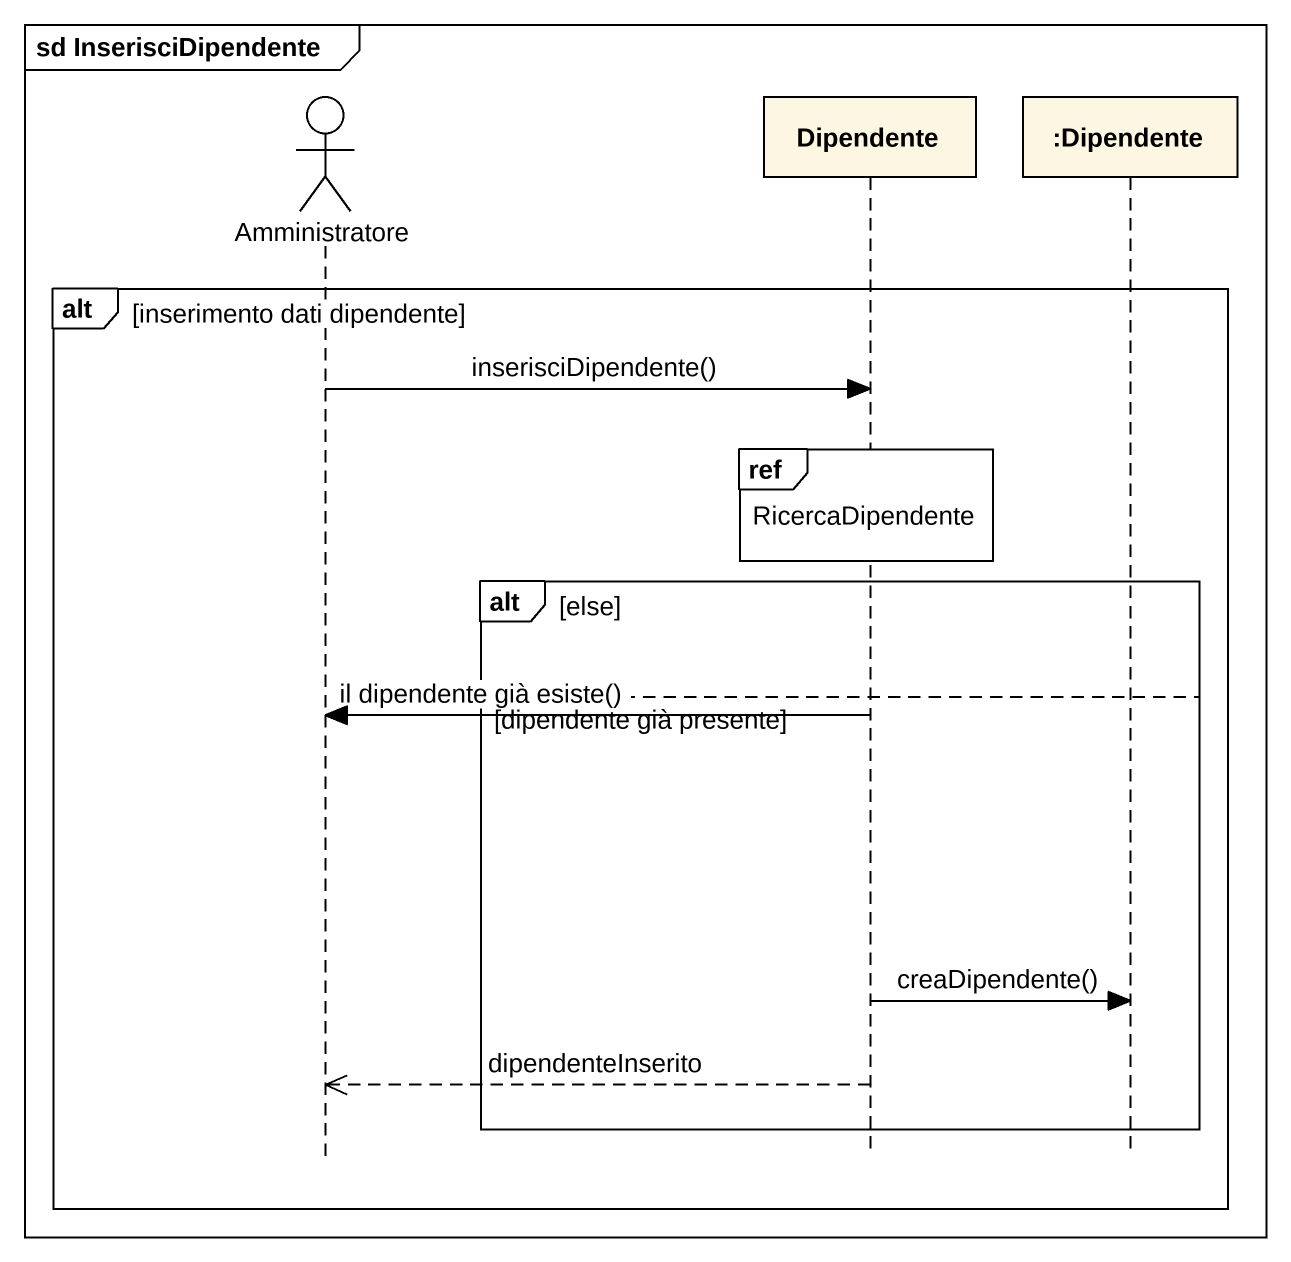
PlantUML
@startuml
mainframe sd InserisciDipendente
hide footbox
actor Amministratore
participant Dipendente
participant ":Dipendente" as Dipendente_2

alt inserimento dati dipendente
  Amministratore -> Dipendente : inserisciDipendente()
  ref over Dipendente : RicercaDipendente
  alt else
  else dipendente già presente
    Dipendente -> Amministratore : il dipendente già esiste()
    Dipendente -> Dipendente_2 : creaDipendente()
    Dipendente -->> Amministratore : dipendenteInserito
  end
end
@enduml
